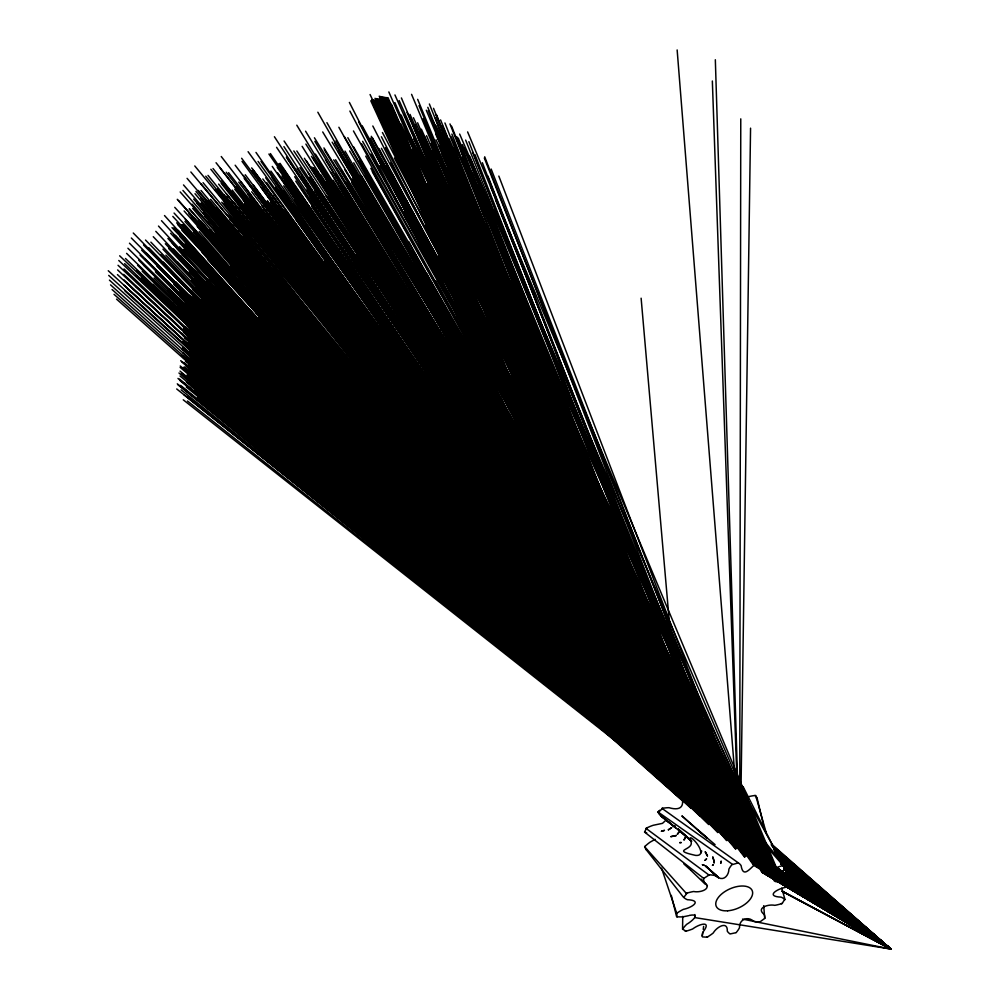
<?xml version="1.0" encoding="UTF-8"?>
<svg xmlns="http://www.w3.org/2000/svg" width="999" height="999" viewBox="0 0 999 999"><rect width="100%" height="100%" fill="white"/><g stroke="black" fill="none" stroke-linecap="round" stroke-linejoin="round"><path stroke-width="1.5" d="M695.554 796.64C693.144 790.821 683.041 791.458 681.93 797.739C684.69 807.954 678.733 810.576 669.043 807.704A25.387 13.561 -23.7 0 0 667.095 807.766A31.344 16.746 -23.7 0 0 662.774 808.266L658.216 812.399A31.344 16.746 -23.7 0 0 659.552 814.597A25.375 13.561 -23.7 0 0 660.439 815.509L675.361 827.484L660.764 815.783M739.76 785.963L740.771 118.856M725.724 794.043L732.379 788.711A25.387 13.561 -23.7 0 1 734.327 787.599A29.558 15.797 -23.7 0 1 736.4 786.538A32.53 17.383 -23.7 0 1 738.623 785.514L739.397 785.177L791.795 880.144L791.033 884.028A31.331 16.746 -23.7 0 1 787.012 886.463A25.375 13.561 -23.7 0 1 785.002 887.487C776.648 889.122 765.459 896.415 781.018 897.127A25.375 13.561 -23.7 0 1 782.342 897.739A31.344 16.746 -23.7 0 1 784.677 899.387L782.317 903.271M682.742 916.383L682.567 929.195L686.088 931.143A31.331 16.746 -23.7 0 0 690.596 929.744A25.375 13.561 -23.7 0 0 692.707 928.933C699.288 923.913 712.424 920.104 702.834 932.229A25.375 13.561 -23.7 0 0 702.459 933.615A31.344 16.746 -23.7 0 0 702.222 936.4L702.846 932.367M741.058 786.238L750.561 128.159M745.329 828.87L766.171 859.964L765.596 864.61L761.862 870.441L762.075 872.327L764.547 873.138L767.082 872.651L777.821 867.095A31.331 16.746 -23.7 0 1 782.329 865.696L784.39 866.408M688.523 915.708L683.229 916.782A25.375 13.561 -23.7 0 1 681.243 916.895A31.344 16.746 -23.7 0 1 677.297 916.757L676.61 914.997L677.397 912.811A31.331 16.746 -23.7 0 1 681.405 910.376A25.387 13.561 -23.7 0 1 683.416 909.352C691.77 907.716 702.959 900.424 687.399 899.712A25.375 13.561 -23.7 0 1 686.076 899.1A31.331 16.746 -23.7 0 1 683.741 897.452L687.075 893.106A31.344 16.746 -23.7 0 1 691.57 891.907A25.375 13.561 -23.7 0 1 693.681 891.508C700.199 892.956 712.886 888.873 704.12 882.292A25.375 13.561 -23.7 0 1 703.808 881.106L703.746 880.693A31.943 17.07 -23.7 0 1 703.721 878.421L709.377 874.824L708.541 874.899M742.856 787.911A31.331 16.746 -23.7 0 0 743.231 786.9L739.397 785.177M782.142 903.483L781.355 903.733A31.331 16.746 -23.7 0 1 776.847 904.932A25.375 13.561 -23.7 0 1 774.749 905.331C768.231 903.883 755.531 907.966 764.31 914.547A25.387 13.561 -23.7 0 1 764.61 915.733A31.344 16.746 -23.7 0 1 764.697 918.418L763.723 905.668M703.234 929.37L703.633 926.36M791.133 880.082L791.795 880.244L791.133 880.082A31.331 16.746 -23.7 0 0 787.187 879.944A25.375 13.561 -23.7 0 0 785.202 880.057C772.452 884.727 769.43 879.207 781.655 872.589A25.375 13.561 -23.7 0 0 783.029 871.19A31.344 16.746 -23.7 0 0 785.476 868.181L785.851 867.644L718.256 784.165L712.237 785.414A31.344 16.746 -23.7 0 0 709.178 788.323C705.644 792.382 704.083 800.374 696.852 798.326M703.721 878.421L644.53 832.055L646.715 827.971A31.344 16.746 -23.7 0 1 651.098 826.048A25.375 13.561 -23.7 0 1 653.221 825.286L662.487 823.351L666.583 819.617M743.231 786.9L779.62 859.277M700.961 852.996L701.71 850.986M764.71 918.418L760.014 921.865M682.941 928.658L682.629 929.257L682.941 928.658A31.331 16.746 -23.7 0 1 685.389 925.648A25.375 13.561 -23.7 0 1 686.763 924.25C691.058 921.915 701.922 912.874 689.185 915.459M785.489 868.181L784.552 866.533M683.391 897.139L646.116 849.575L644.705 846.902L645.167 846.228A31.344 16.746 -23.7 0 1 648.451 843.381A25.4 13.574 -23.7 0 1 650.174 842.107L655.107 839.36M757.08 798.114L756.618 798.788L756.468 796.827L754.907 795.516A31.344 16.746 -23.7 0 0 750.511 796.228A25.387 13.561 -23.7 0 0 748.388 796.74L747.689 796.927M658.141 811.875L659.64 810.476M658.216 812.399L659.752 810.376M782.229 903.371L781.355 903.733M718.556 877.734L706.093 866.345L718.556 877.734C724.6 880.831 728.933 874.512 728.895 869.192A25.362 13.561 -23.7 0 1 729.695 867.769A31.331 16.746 -23.7 0 1 731.867 864.734L738.348 862.861A31.331 16.733 -23.7 0 1 740.396 864.684A25.375 13.561 -23.7 0 1 741.121 865.683C744.267 884.764 757.155 853.77 766.196 860.439L890.746 949.05L695.142 917.644L694.867 914.547M736.126 932.629L736.563 932.104A31.344 16.746 -23.7 0 0 738.736 929.07A25.387 13.561 -23.7 0 0 739.522 927.646C738.973 919.517 747.851 915.758 753.621 921.303A25.387 13.561 -23.7 0 0 755.256 921.652A31.344 16.746 -23.7 0 0 759.04 922.002L759.74 922.027M682.804 795.254L683.491 794.505M644.705 846.902L645.167 846.228M791.033 884.028L791.72 883.378M661.775 808.591L662.774 808.253M677.397 912.811L676.71 913.361L661.588 868.193M712.237 785.414L712.974 784.889M759.877 921.94L759.04 922.015M707.08 937.187L707.779 936.762A31.331 16.746 -23.7 0 0 711.65 934.202A25.375 13.561 -23.7 0 0 713.311 932.904C716.545 927.06 727.834 920.429 727.297 931.155A25.387 13.561 -23.7 0 0 728.034 932.154A31.344 16.746 -23.7 0 0 730.082 933.965L735.813 932.729M646.715 827.971L645.953 828.346L708.678 874.812M706.942 937.187L707.779 936.762M686.201 893.468L687.075 893.106M738.623 785.514L739.51 785.202M782.329 865.696L783.204 865.546M685.214 931.293L686.088 931.143M646.116 849.575L646.865 849.5L646.066 849.5M754.907 795.516L755.706 795.516L766.27 833.091M706.805 937.174L702.509 936.9M688.311 792.282L689.06 792.357L185.752 326.91M663.96 817.17L661.113 816.046L675.836 827.984L661.85 816.508M742.507 919.092L890.746 949.05L771.74 844.267M676.623 916.595L677.285 916.757M645.054 832.254L645.054 832.254A31.344 16.746 -23.7 0 0 645.604 832.429M782.379 891.47L890.746 949.05L771.478 844.58M782.03 891.058L890.746 949.05L771.216 844.879M782.217 891.258L890.746 949.05L772.152 846.203M763.161 872.864L761.625 870.154L763.161 872.864L890.746 949.05L774.275 848.538M762.075 872.327L890.746 949.05L773.238 847.714M761.7 868.993L763.96 873.089L890.746 949.05L774.075 848.825M761.75 871.84L890.746 949.05L774.125 849.025M761.987 870.341L763.611 873.014L890.746 949.05L773.888 849.113M761.663 871.365L890.746 949.05L775.037 850.324M763.736 868.743L765.509 873.064L890.746 949.05L774.912 850.411M761.713 870.903L890.746 949.05L774.787 850.611M690.222 840.097C696.965 850.611 668.343 849.312 695.729 855.419C710.739 856.48 687.287 830.094 690.222 840.097L676.111 828.221M774.138 850.211L890.746 949.05L753.621 865.234L295.617 219.118M761.862 870.441L890.746 949.05L774.537 850.911M763.948 867.12L766.333 872.889L890.746 949.05L776.186 852.522M762.087 869.992L890.746 949.05L776.211 852.746M763.86 865.546L767.082 872.651L890.746 949.05L775.511 852.197M303.846 212.425L754.095 864.797L890.746 949.05L776.186 852.884M762.362 869.542L890.746 949.05L775.511 852.497M311.601 206.418L754.582 864.36L890.746 949.05L775.311 852.484M762.699 869.093L890.746 949.05L775.224 852.796M764.297 865.384L767.769 872.364L890.746 949.05L776.323 853.758M319.031 200.924L755.107 863.935L890.746 949.05L778.171 855.481M763.086 868.655L890.746 949.05L778.246 855.681M767.769 872.364L764.722 865.196L768.418 872.052L890.746 949.05L776.173 854.033M788.061 884.49L890.746 949.05L776.136 854.07M788.211 884.29L890.746 949.05L777.709 855.656M787.861 884.215L890.746 949.05L778.271 856.343M788.848 884.402L890.746 949.05L777.622 855.931M326.036 195.929L755.644 863.498L890.746 949.05L779.033 857.229M788.573 884.365L890.746 949.05L777.459 856.056M763.298 868.431L890.746 949.05L779.232 857.604M788.873 884.252L890.746 949.05L778.708 857.192M763.498 868.206L890.746 949.05L778.733 857.517M332.954 191.196L756.206 863.061L890.746 949.05L778.558 857.454M789.959 884.714L890.746 949.05L778.333 857.329M789.622 884.615L890.746 949.05L778.383 857.729M764.647 863.423L769.617 871.353L890.746 949.05L780.032 859.14M763.923 867.769L890.746 949.05L778.346 857.829M790.234 884.777L890.746 949.05L778.171 858.016M789.06 883.553L890.746 949.05L778.146 858.141M790.284 884.415L890.746 949.05L779.782 859.565M790.346 884.515L890.746 949.05L780.194 860.027L890.746 949.05L756.78 862.636L339.66 186.788M764.247 867.319L890.746 949.05L780.331 860.239M789.285 883.278L890.746 949.05L779.507 859.852M781.255 861.275L890.746 949.05L770.167 870.966L765.459 862.886M346.129 182.68L757.379 862.199L890.746 949.05L779.32 859.877M766.108 864.272L770.441 870.766L890.746 949.05L781.218 861.5M779.12 860.052L890.746 949.05L790.833 883.84L890.746 949.05L781.081 861.55M770.441 870.766L765.521 862.799L770.704 870.554L890.746 949.05L781.018 861.638M790.958 883.815L890.746 949.05L780.806 861.787M781.28 862.324L890.746 949.05L790.446 883.066L890.746 949.05L780.231 861.388M352.447 178.809L757.991 861.775L890.746 949.05L780.669 861.912M791.083 883.553L890.746 949.05L780.743 862.137M790.946 883.503L890.746 949.05L780.619 862.1M764.797 866.42L890.746 949.05L781.693 863.161M790.946 883.116L890.746 949.05L782.205 863.623M737.624 815.746L771.24 870.154L890.746 949.05L781.218 862.899M790.833 883.166L890.746 949.05L782.317 863.873M790.409 882.916L890.746 949.05L781.555 863.286L890.746 949.05L765.034 865.971M790.883 882.854L890.746 949.05L781.88 863.673M790.122 882.404L890.746 949.05L781.63 863.561M790.521 882.716L890.746 949.05L781.38 863.448M765.246 865.521L890.746 949.05L781.293 863.498M791.47 883.016L890.746 949.05L781.48 863.773L890.746 949.05L758.628 861.35L358.641 175.137M790.783 882.616L890.746 949.05L781.23 863.673M380.057 165.397L771.827 869.792L890.746 949.05L781.58 864.048M790.896 882.579L890.746 949.05L781.593 864.098M364.697 171.678L759.277 860.926L890.746 949.05L784.14 866.133M791.008 882.279L890.746 949.05L781.131 863.86M790.958 882.292L890.746 949.05L781.305 864.023L890.746 949.05L791.895 882.741M394.368 158.029L772.439 869.455L890.746 949.05L781.156 863.948M791.096 882.154L890.746 949.05L781.193 864.123M765.596 864.61L890.746 949.05L782.205 864.934M791.22 882.017L890.746 949.05L785.239 867.344M791.383 882.129L890.746 949.05L781.106 864.147M370.829 168.332L759.952 860.501L890.746 949.05L784.914 867.194M791.208 881.717L890.746 949.05L782.267 865.146M791.57 882.005L890.746 949.05L785.014 867.369M791.82 882.242L890.746 949.05L785.226 867.544M791.97 881.917L890.746 949.05L784.877 867.357M765.734 864.147L890.746 949.05L784.952 867.507M791.458 881.742L890.746 949.05L784.59 867.257L890.746 949.05L791.383 881.43M791.707 881.493L890.746 949.05L784.39 867.244M791.732 881.58L890.746 949.05L785.164 867.856M784.677 867.582L890.746 949.05L791.583 881.143L890.746 949.05L785.039 867.806M791.807 881.33L890.746 949.05L784.59 867.544L890.746 949.05L765.858 863.685M417.157 147.465L773.713 868.793L890.746 949.05L784.24 867.432L890.746 949.05L760.639 860.077L376.685 165.21M792.17 881.305L890.746 949.05L784.402 867.607M791.196 880.718L890.746 949.05L784.44 867.681L890.746 949.05L790.584 880.169M792.207 881.068L890.746 949.05L784.103 867.532M790.496 879.957L890.746 949.05L784.227 867.719L890.746 949.05L765.958 863.223M784.477 867.969L890.746 949.05L761.625 859.664L737.886 823.014M784.227 867.969L890.746 949.05L761.488 859.652L737.599 823.101M790.234 879.557L890.746 949.05L785.202 868.73M683.041 794.729L761.35 859.652L890.746 949.05L784.29 868.181L890.746 949.05L792.282 881.068M791.096 879.807L890.746 949.05L784.327 868.331L890.746 949.05L761.762 859.664L726.51 805.669M785.139 868.955L890.746 949.05L762.037 859.677L738.336 823.001M790.259 879.307L890.746 949.05L784.227 868.381L890.746 949.05L761.837 859.664L737.999 823.126M791.27 879.707L890.746 949.05L784.227 868.581M784.29 868.693L890.746 949.05L762.437 859.689L739.46 824.45M766.121 862.299L890.746 949.05L785.102 869.317M739.647 824.55L762.712 859.702L890.746 949.05L785.114 869.505L890.746 949.05L762.312 859.689L738.498 823.114L762.175 859.677L890.746 949.05L784.315 868.793M784.265 868.943L890.746 949.05L762.986 859.714L740.084 824.35M436.014 139.785L775.037 868.193L890.746 949.05L785.152 869.654M791.196 879.545L890.746 949.05L785.102 869.679M789.098 877.671L890.746 949.05L784.14 869.005M740.271 824.45L763.261 859.727L890.746 949.05L785.239 869.892L890.746 949.05L763.523 859.752L741.295 825.848M791.32 879.282L890.746 949.05L785.863 870.404M790.234 878.596L890.746 949.05L785.239 870.017M786.088 870.741L890.746 949.05L764.06 859.777L742.17 825.661M741.533 826.048L763.935 859.777L890.746 949.05L786.113 870.816M785.951 870.716L890.746 949.05L763.798 859.764L741.483 825.948M789.347 877.746L890.746 949.05L786.225 871.003M791.333 879.195L890.746 949.05L785.127 870.241M658.041 811.987L732.304 864.21M789.31 877.359L890.746 949.05L785.863 870.853M786.163 871.091L890.746 949.05L764.335 859.802L742.369 825.723M789.61 877.696L890.746 949.05L785.127 870.341M444.48 136.638L775.711 867.906L890.746 949.05L785.788 870.878M789.709 877.384L890.746 949.05L785.664 870.878M789.31 877.134L890.746 949.05L787.212 872.102M785.639 870.953L890.746 949.05L764.859 859.839L742.756 825.873M766.208 860.901L890.746 949.05L785.264 870.728M787.05 872.127L890.746 949.05L764.597 859.814L742.569 825.798M763.074 858.141L890.746 949.05L786.213 871.578M787.05 872.264L890.746 949.05L776.41 867.619L467.619 131.918M786.3 871.802L890.746 949.05L765.384 859.889L743.855 827.334L765.122 859.864L890.746 949.05L787.125 872.352M787.112 872.489L890.746 949.05L765.259 859.877L743.968 827.359M788.648 876.073L890.746 949.05L786.775 872.239M760.364 855.993L890.746 949.05L786.837 872.364M788.298 875.961L890.746 949.05L787.087 872.589M789.722 877.085L890.746 949.05L786.762 872.389L890.746 949.05L759.265 855.019M662 808.391L737.924 862.587M788.099 875.599L890.746 949.05L786.625 872.514L890.746 949.05L788.099 875.311L890.746 949.05L786.563 872.302M788.686 875.923L890.746 949.05L786.363 872.364M788.336 875.736L890.746 949.05L786.65 872.639M788.149 875.449L890.746 949.05L786.176 872.639L890.746 949.05L788.461 875.449L890.746 949.05L786.563 872.664M788.136 875.224L890.746 949.05L787.087 873.101M788.448 875.536L890.746 949.05L786.363 872.602M759.228 854.595L766.807 860.052M786.475 872.776L890.746 949.05L788.611 875.274L890.746 949.05L786.812 872.989M788.798 875.449L890.746 949.05L786.225 872.714M788.623 875.361L890.746 949.05L786.45 872.914M759.165 854.182L766.757 859.652M788.261 875.161L890.746 949.05L786.138 872.739M788.548 875.461L890.746 949.05L786.163 872.876M786.4 873.151L890.746 949.05L786.3 873.001L890.746 949.05L788.473 875.124M788.711 875.186L890.746 949.05L787.612 874.162M751.223 848.114L756.255 851.747M746.815 844.143L766.595 859.19M753.121 849.575L756.905 852.309M744.23 841.807L767.756 859.702M751.161 847.726L757.442 852.284M787.524 874.1L890.746 949.05M752.334 848.251L757.367 851.922M757.055 851.123L743.381 841.083M745.866 843.181L748.376 845.017M747.19 844.192L757.267 851.56M738.273 837.05L758.166 851.685M738.161 836.687L758.016 851.323M728.308 827.971L747.889 843.381M737.25 835.801L748.039 843.718M733.241 832.142L748.701 843.581M749.525 843.868L729.22 828.671L748.888 843.905M729.37 829.008L748.501 843.256M719.193 820.054L737.274 834.902L718.293 818.743L740.072 836.375M722.327 823.164L728.571 827.821M730.294 829.257L738.998 835.763M709.302 810.701L728.184 827.022L740.596 836.338M721.365 821.215L739.66 835.776M722.265 822.814L739.872 836.076M717.781 876.847L705.069 865.646L718.281 877.459L714.797 875.536A25.362 13.561 -23.7 0 0 713.161 875.186A31.331 16.746 -23.7 0 0 709.377 874.837M709.278 810.651L720.791 821.19L740.933 836.338M719.367 819.267L740.084 835.763M711.226 812.624L715.933 816.72L710.277 811.388L727.909 826.71L740.346 836.051M723.388 823.388L729.595 828.046M718.693 819.068L716.221 817.194L227.085 258.654M720.279 820.216L730.232 827.746M720.466 820.541L730.406 828.046M718.343 818.755L730.569 828.346M704.345 805.319L719.292 819.005L731.718 828.433M234.915 245.779L722.052 822.115L710.289 811.912L718.731 818.693M730.731 827.771L719.567 819.305L230.082 349.825M700.224 801.722L719.829 819.605L730.968 828.046M706.231 807.292L720.054 819.917L731.193 828.333M703.321 804.744L719.817 818.955M719.917 819.28L710.227 811.5L712.549 813.998M254.258 354.333L717.607 817.619L732.442 828.883M696.253 797.652L712.087 812.637L720.716 819.23M714.223 813.049L704.357 805.444L720.928 819.58M244.143 341.858L708.766 809.615L723.626 820.991M200.337 293.681L708.341 809.377L723.126 820.703M705.331 807.117L723.95 821.44M721.765 819.867L711.9 812.324L216.97 328.509M705.269 806.755L708.978 809.602M236.164 340.796L709.565 810.102L723.114 820.491M722.764 820.266L709.178 809.852L217.158 318.244M269.605 317.844L698.701 800.873L714.697 813.223M710.127 809.777L698.363 799.65L718.993 818.718L198.564 313.124M296.004 302.647L698.176 800.686L700.649 802.584M411.226 185.677L705.306 806.368L710.189 810.177M713.648 811.95L700.124 801.473L277.635 308.366M711.076 810.077L703.696 804.37L206.718 313.062M699.213 800.898L714.46 812.711M265.434 318.456L699.2 801.061L713.923 812.449M696.453 798.089L698.913 799.999M695.204 797.14L705.044 804.782M238.074 320.242L701.735 802.397L714.01 811.925M713.661 811.7L698.338 799.874L700.449 802.172M252.16 319.892L700.561 801.697L714.06 812.15M699.35 800.836L704.258 804.632M690.172 792.682L692.632 794.605M696.315 797.477L704.932 804.195M700.636 800.998L695.729 797.177L696.153 797.826M698.201 799.2L704.332 803.97M691.196 793.044L704.657 803.571M690.696 792.856L705.419 804.357M695.604 796.827L700.511 800.661M692.994 793.868L705.207 803.446M692.582 793.643L704.807 803.233M692.145 793.431L704.395 803.034M691.683 793.231L705.194 803.808M693.393 794.105L704.432 802.759M183.242 399.812L684.128 795.192M760.052 855.132L766.171 859.964L688.461 792.219L194.206 322.839M187.462 401.024L684.265 794.342M739.335 837.936L741.782 839.872M176.711 388.973L684.69 794.542M186.95 396.528L684.752 794.517M745.604 843.168L756.555 851.922M183.791 394.617L684.565 795.142M761.325 856.53L764.984 859.465L760.139 855.531M181.094 389.847L686.076 794.642M180.619 385.402L686.413 794.729M731.293 831.043L733.716 833.004M737.362 835.951L747.065 843.805L736.201 834.889M177.285 383.816L685.127 794.517M178.009 384.827L684.939 794.729M197.602 397.702L686.138 793.88M737.05 835.164L746.753 843.031L729.57 809.777M184.465 389.198L685.002 795.054M180.195 380.769L686.513 794.143L183.429 367.257M731.206 830.606L733.628 832.579M186.301 387.038L685.389 794.567M194.468 390.284L685.526 793.306M730.169 829.944L733.79 832.916M177.984 378.446L685.564 794.48M191.358 386.226L686.65 793.306M179.608 379.145L685.464 794.967M754.158 851.011L756.568 852.984M193.132 386.351L685.888 793.543M180.032 376.024L686.001 793.955M186.289 382.068L685.726 794.567M189.835 382.654L687.05 793.568L229.52 328.284M730.281 829.307L733.89 832.279L711.363 812.974M188.299 378.921L687.3 793.73L245.267 340.247M723.288 823.651L725.686 825.636L723.351 823.513M178.958 373.002L686.013 794.43M191.945 382.255L686.126 793.668M181.393 373.226L686.063 794.48M186.563 378.047L685.938 794.867M187 375.05L687.674 793.98M722.327 822.964L725.911 825.973L723.488 820.092M180.057 371.116L686.35 793.993M186.463 376.885L686.213 794.667M190.896 377.947L686.488 793.868L243.793 340.559M185.851 371.004L687.936 794.118L182.28 349.175M180.145 367.395L685.277 793.368M715.084 844.63L706.88 837.711M180.257 365.996L686.688 794.018M190.01 373.439L686.713 793.955M187.962 372.19L685.227 793.718M186.875 371.503L685.364 793.618M210.577 386.301L687.449 792.469M712.362 813.686L715.921 816.72M213.087 388.923L688.323 793.131L229.782 313.586M719.218 819.405L737.037 834.565L720.554 799.237M184.827 366.758L687.1 793.331L191.234 347.003M207.954 383.541L687.624 792.719M189.286 368.656L687.062 794.118L185.727 361.151M203.272 377.547L688.186 793.368M721.303 821.765L737.861 835.963M205.582 380.631L687.911 793.056L188.224 336.813M722.277 822.439L725.836 825.474M728.209 827.509L737.687 835.614M183.991 362.312L687.349 793.431M180.694 360.664L687.037 794.018M181.568 361.601L685.739 793.268M201.061 374.275L688.348 793.581L240.896 328.921M727.372 827.172L720.279 821.066L724.862 825.162M187.5 365.859L685.726 793.543L189.623 366.133M206.905 377.172L688.661 792.781M706.368 808.066L715.821 816.208M698.488 830.469L707.167 837.949L681.892 815.908L706.043 837.512M201.86 371.915L688.061 792.332L194.206 343.019M204.433 374.613L689.01 793.106M198.938 370.804L687.424 792.856L185.165 336.413M183.292 357.592L687.699 793.618M188.749 363.586L686.238 793.231M197.253 366.034L688.598 792.869L184.915 320.991M719.23 819.48L728.658 827.671L718.244 818.268M199.525 369.056L688.373 792.644M707.23 808.978L719.005 819.18M196.903 367.083L687.674 793.119M731.218 830.918L733.578 832.966M181.356 355.07L687.512 794.105M195.092 362.824L688.885 793.156M183.267 355.607L687.262 794.055M193.007 359.415L687.999 792.419L184.478 337.937M182.792 352.585L687.949 793.681M188.511 358.241L686.475 793.231M191.583 359.815L686.251 793.368M191.021 355.756L688.186 792.607L218.494 302.522M193.269 358.803L688.049 793.493M189.111 351.823L688.436 792.856L192.732 322.827M722.352 822.814L725.861 825.911L721.315 815.921M182.58 347.302L688.299 793.818M681.343 832.005L678.046 829.095L680.282 831.068M684.627 834.914L691.208 840.721M191.646 354.121L688.274 793.693L187.537 342.769M185.24 349.338L687.749 793.93M188.486 352.447L686.85 793.293M189.648 353.683L686.638 793.431M116.533 299.126L681.58 799.974M684.752 835.027L691.558 841.096L678.408 829.295L691.67 841.245L678.733 829.52M187.45 347.615L688.698 793.094L194.33 341.658M721.328 822.102L723.663 824.175L212.45 272.515M190.235 348.988L687.337 792.806M193.868 353.196L687.961 794.168M114.023 294.318L681.605 799.55M185.864 342.994L687.774 792.269M191.134 348.376L688.161 793.543M182.592 341.571L687.374 792.794M183.554 343.032L688.236 793.98M112.063 289.535L681.655 799.113M188.799 346.166L687.112 793.194M216.021 365.259L690.471 793.218M212.799 362.937L690.684 793.581M703.371 805.069L705.669 807.18L702.297 804.008L706.88 808.179M710.351 811.313L728.858 827.996M203.321 354.57L690.958 794.205L178.384 303.309M708.353 809.864L725.886 825.873M189.048 343.256L687.662 793.006M110.539 284.865L681.718 798.663M219.256 367.395L692.557 794.942L197.552 343.169M705.282 806.443L728.433 827.347M200.237 351.173L688.96 792.731M713.274 814.709L715.596 816.795M225.811 371.166L690.983 793.194L193.019 296.116M701.36 802.622L727.909 826.71M222.515 369.355L691.158 793.506L223.614 304.308M728.184 827.022L697.364 798.676M197.19 347.352L689.173 793.081L229.558 316.995M712.275 814.01L715.734 817.145M182.917 335.377L687.737 792.856M109.44 280.12L681.817 798.201M683.865 863.935L690.621 870.054M229.27 372.789L693.019 794.892M695.329 797.002L699.937 801.198L223.139 360.901M702.247 803.296L727.622 826.398M196.528 346.341L688.373 793.768M210.065 353.596L693.119 795.129L204.932 302.023M206.893 351.336L691.008 793.293L183.804 313.898M203.721 348.876L692.394 794.68M183.329 332.28L688.236 792.582L195.23 306.006M189.51 339.273L687.512 793.156M108.704 275.399L681.93 797.739M124.987 290.984L690.709 808.029L127.835 288.986M213.262 355.669L692.844 794.792L189.286 301.149M696.291 797.951L702.035 803.221M191.496 336.089L690.871 793.768M194.505 339.835L690.709 793.493M191.371 338.012L688.323 792.544M193.257 339.835L687.499 792.994M219.73 359.328L693.443 795.216M700.324 801.548L718.681 818.443L242.257 352.697M216.483 357.58L692.544 794.455M188.549 331.83L691.083 794.093M708.291 809.914L714.035 815.196M190.235 335.976L687.637 792.532M108.254 270.729L682.055 797.264M182.517 325.924L688.473 792.682M188.649 332.055L688.498 792.744M183.654 328.546L688.111 792.869L187.213 329.32M124.151 285.277L690.796 807.592L126.998 283.329M718.106 784.178L718.506 784.54A31.344 16.746 -23.7 0 1 719.53 786.887M117.445 274.613L691.545 805.319L125.487 258.491M226.411 362.387L692.831 794.58L198.364 326.71M190.509 330.644L687.874 792.519M187.812 329.283L688.261 793.106M183.054 321.054L690.484 793.968M186.089 324.55L688.736 792.919L188.087 320.055M117.62 269.93L691.758 804.844L126.586 253.359M123.751 279.708L690.896 807.155M203.996 338.062L691.196 793.531L178.771 279.87M708.266 809.49L720.791 821.19M199.363 334.665L692.444 794.954L194.393 278.509M707.255 808.778L715.222 816.22M189.335 324.962L691.383 794.217M208.579 340.884L692.195 794.193M701.298 802.734L720.641 820.866M182.13 318.506L688.786 792.781M195.829 332.03L687.999 792.669M123.689 274.35L691.033 806.717M135.677 286.288L699.974 815.646L142.233 271.241M213.049 343.269L697.764 799.188M180.519 313.661L690.459 793.718M118.044 265.284L691.995 804.357L127.922 248.252M217.42 345.292L693.094 794.555L234.715 295.254M695.354 796.69L719.143 819.155L704.345 805.818L715.921 816.183L702.309 803.458L718.343 818.156L246.241 353.384M193.756 323.401L692.969 794.754M695.242 796.89L699.775 801.186M188.948 319.28L693.131 795.117M189.798 321.603L688.448 792.532L207.193 295.167M691.146 870.616L705.331 884.277M183.953 314.036L688.985 792.881L200.025 303.733M118.781 260.477L692.257 803.858L129.47 243.207M124.013 268.968L691.183 806.255M135.652 280.994L700.149 815.209L143.481 265.06M202.897 329.458L694.929 796.228M696.328 797.389L720.054 819.917M178.109 305.981L691.083 793.593L201.885 327.447M702.309 803.983L705.706 807.204M225.886 348.539L719.829 819.605M196.678 321.041L696.59 798.213M700.499 801.011L712.387 813.298M174.887 300.986L711.688 812.025L222.889 329.77M710.239 811.862L714.76 816.158L211.376 257.73M173.676 301.111L691.083 793.568M182.405 309.403L689.123 792.781M211.638 333.728L711.438 811.725L228.471 330.694M190.185 315.01L688.761 792.544M186.9 312.312L688.935 792.694M119.668 255.806L692.532 803.358L131.331 238.012M124.625 263.674L691.358 805.793M136.014 275.662L700.336 814.759L144.942 259.203M215.796 335.427L711.188 811.438L233.878 331.343M182.268 304.583L692.744 794.255M204.146 324.413L712.25 812.961M177.11 298.614L692.782 794.617L258.254 317.457M700.636 802.185L201.323 259.428M168.157 290.334L692.782 794.617M176.149 298.614L691.146 793.843L229.608 295.604M141.321 277.647L699.837 816.071M220.005 336.85L710.901 811.151L238.961 331.793M234.166 350.936L719.292 819.005M191.146 309.852L703.87 804.694L195.117 310.377M169.193 288.936L692.819 794.967M176.523 297.477L690.796 793.706L203.883 302.66M136.663 270.417L700.549 814.31L146.728 253.359M210.814 326.785L693.069 794.205L206.781 269.905M695.304 796.378L712.087 812.637M185.489 303.534L691.208 794.155M180.02 296.678L692.856 794.954M187.05 303.671L689.16 792.569L189.71 307.442M185.339 302.135L690.933 794.13L226.623 297.19M137.562 265.284L700.786 813.848L148.726 247.665M153.159 284.29L681.942 798.451M684.178 800.624L708.766 824.55M206.381 319.792L692.894 794.317M706.281 807.379L716.333 817.17M170.966 286.85L692.407 794.817L218.706 287.225M179.271 294.942L690.846 793.943M228.184 339.136L710.277 810.614L248.938 332.068M180.182 292.632L692.956 795.241L175.749 281.73M184.028 296.94L690.696 793.706M194.543 308.541L688.573 792.532M205.182 315.397L703.496 804.058L216.059 314.31M194.493 305.269L692.707 794.767M180.007 291.383L689.123 792.195L198.189 307.18M190.01 301.81L690.546 793.493L228.409 315.709M138.699 260.202L701.036 813.386L150.886 242.145M232.205 340.035L709.927 810.351L253.671 332.005M173.789 284.34L692.482 795.092M154.108 277.947L682.267 797.851M685.614 801.136L708.953 824.125L690.471 805.082M211.288 317.045L703.271 803.758L224.188 314.86M189.373 297.615L689.248 792.482M205.045 314.697L688.136 792.944M250.349 353.883L717.981 817.894L696.266 797.764L727.322 826.086L446.703 177.41M189.922 297.053L689.547 793.218M189.997 295.279L688.823 792.619L208.878 313.811M140.072 255.145L701.31 812.911L153.259 236.701M155.382 271.828L682.642 797.252M684.852 799.462L709.165 823.688L689.76 803.383M202.597 302.847L718.843 819.143M723.264 823.551L725.461 825.761M203.759 305.232L698.726 800.187M705.331 806.805L709.74 811.213M206.056 311.75L687.836 792.981M184.515 286.501L690.009 793.231M216.159 321.416L687.774 793.306M178.809 279.221L691.221 793.943M141.646 250.15L701.61 812.437L155.794 231.343M222.69 319.106L702.722 803.184L238.411 314.722M206.506 303.621L712.075 813.198M192.432 289.473L691.108 793.268M200.936 301.024L688.536 792.969M217.245 318.581L687.387 793.181M156.88 266.021L683.041 796.665M685.239 798.888L709.402 823.251L691.233 803.945M181.843 277.397L692.419 794.892L238.923 311.089M201.124 299.987L688.224 792.232M211.288 310.402L688.561 793.206M229.27 330.032L687.412 793.581M143.544 245.005L701.922 811.95L158.491 226.074M228.034 319.68L702.422 802.909L244.855 314.235M195.354 287.774L693.443 795.254M195.792 289.485L690.409 794.03M212.25 307.829L688.211 793.218M133.267 233.017L692.831 802.846L371.803 100.949M173.389 248.851L705.943 792.919M216.421 308.878L690.721 793.256M212.462 305.632L687.949 792.369M234.116 328.384L688.323 793.156M224.6 318.906L687.3 792.432M158.691 260.252L683.466 796.078M686.738 799.425L709.652 822.814L691.608 803.346M244.043 332.005L710.601 810.876M203.159 292.07L697.951 799.163M702.309 803.633L707.767 809.215M145.517 240.06L702.26 811.463L161.501 220.692M176.523 248.239L705.868 793.343L173.938 235.027M208.516 294.156L725.786 825.811M233.054 320.08L702.085 802.659L250.974 313.561M191.371 280.244L691.183 794.043L215.722 288.823M224.688 317.445L687.874 793.531M163.212 262.063L682.866 797.252M210.14 294.942L715.709 816.533M211.401 297.615L692.469 794.53M215.347 304.37L688.049 792.969M160.727 254.608L683.928 795.491M686.088 797.726L709.927 822.364L691.008 801.635M231.506 314.96L703.009 803.458M189.173 271.691L693.768 795.254M702.434 804.245L698.276 799.65M234.827 324.113L688.274 794.155M239.223 329.558L687.562 793.855L258.991 343.656M179.445 246.741L705.818 793.556L175.374 235.339M204.158 284.528L715.784 816.408M175 268.931L683.229 796.665M690.796 804.52L717.831 832.592M192.12 270.067L693.968 795.142L252.173 294.318M242.158 327.997L687.287 793.581M162.924 249.151L710.214 821.915L178.259 230.382M165.884 255.157L683.291 796.615M242.919 320.254L701.373 802.16L262.25 311.825M192.407 269.318L692.757 794.355M204.021 282.754L691.196 794.005M243.456 322.689L690.471 793.518M267.295 351.423L687.499 793.368M177.697 262.1L683.778 795.978M694.492 807.279L718.081 832.167L700.361 812.462M172.003 227.597L706.131 792.482L174.076 213.062M184.99 243.956L713.973 802.996L184.191 230.107M195.367 267.72L692.956 794.242L297.427 347.565M207.03 281.106L692.444 794.892M247.377 325.137L690.446 794.193M179.957 236.726L705.781 793.768L177.685 224.538M215.384 284.79L726.061 825.761M258.304 331.818L709.565 810.102M226.323 300.237L693.531 795.192M165.322 243.744L710.539 821.453L181.681 224.688M209.216 278.459L715.796 816.907M247.59 320.142L700.973 801.922L267.595 310.751M168.744 248.601L683.753 796.003M701.186 879.108L707.404 885.726M263.424 339.697L687.687 792.195M218.431 282.804L723.713 824.187M203.421 268.069L715.908 816.97M167.894 238.449L710.863 820.991L185.24 219.131M180.582 255.607L684.278 795.229M694.929 806.643L718.356 831.742L700.799 811.837M181.768 230.082L714.11 802.572M239.573 306.78L692.482 794.18M172.815 216.421L706.355 792.032L178.396 200.462M697.327 798.725L700.511 802.147M239.298 308.416L689.51 793.156M171.703 242.395L684.19 795.341M267.245 331.119L708.766 809.615M262.425 329.333L690.846 793.281M275.924 344.767L689.148 792.419M188.599 232.717L713.835 803.421L191.146 217.545M192.795 238.286L722.277 812.224L197.839 221.241M170.617 233.242L711.226 820.516L188.911 213.686M183.566 249.463L688.036 798.026M691.208 801.46L693.318 803.758M695.429 806.056L718.643 831.305L702.322 812.449M182.792 224.688L705.656 794.205L184.116 210.989M195.18 238.299L722.077 812.649L199.763 221.578M184.952 221.416L714.335 802.147L192.095 204.183M223.589 274.363L729.607 829.17M208.029 259.902L715.921 817.07M271.765 330.532L708.341 809.377M174.912 236.288L687.849 798.189M174.738 207.33L706.618 791.583L182.917 190.434M256.656 312.799L701.735 802.397M220.492 272.665L702.772 804.158L231.98 279.708M260.976 319.093L699.675 801.273L282.405 307.055M272.215 332.692L691.208 793.481M173.639 227.922L711.6 820.042L192.695 208.366M202.347 249.575L714.859 816.146M256.094 312.787L693.756 795.216M186.801 243.419L694.867 804.27M696.965 806.58L718.968 830.868L701.785 810.676M164.51 215.547L702.609 810.963L388.836 91.945M275.999 329.957L707.891 809.153L423.251 118.619M215.035 262.287L701.997 803.159M190.472 245.454L684.715 795.067M251.536 301.024L697.464 799.063M176.686 222.827L711.987 819.567L196.741 202.997M177.26 199.3L706.905 791.133M205.769 247.415L712.724 814.16M190.16 237.575L719.292 830.419L208.004 219.193M202.148 252.597L685.339 794.068M700.923 811.538L726.897 840.646L708.766 819.217M644.63 846.74L686.276 893.356M226.548 269.368L703.034 804.17M189.198 208.978L714.61 801.71M194.88 219.33L713.648 803.845L201.061 203.022M230.382 267.12L726.36 826.136M236.526 279.146L702.896 804.22M201.998 225.899L721.877 813.074L209.865 208.292M208.741 229.658L730.431 821.89M189.46 208.791L705.481 794.642L194.992 193.706M224.413 256.993L724.125 824.125M194.78 238.349L686.338 795.454M180.182 191.958L707.23 790.671L244.855 198.489M193.619 231.955L719.655 829.969L212.562 213.299M210.652 229.982L730.182 822.302M233.941 262.225L730.981 830.206M276.673 317.67L697.464 798.276M206.468 245.567L695.366 803.858M704.62 814.41L727.21 840.221L710.314 819.779M712.811 784.914L783.116 865.484M221.453 248.451L715.059 816.208M272.69 309.603L700.561 801.697M183.504 184.94L707.567 790.209M202.897 212.725L722.552 811.812M285.04 321.94L697.976 798.388M197.203 226.448L720.029 829.52L217.108 207.667M199.176 231.606L694.155 803.021M193.681 199.076L714.922 801.273M272.477 305.582L698.051 798.701M311.513 348.951L698.738 798.663M241.146 262.362L719.53 820.266M210.889 238.911L727.547 839.784L710.851 819.168M231.543 247.69L724.2 824.175M270.529 299.038L697.589 798.388M200.899 221.079L720.416 829.058L221.728 202.185M187.063 178.334L707.941 789.734M195.941 191.421L715.259 800.836L198.326 190.459M235.502 252.248L716.445 817.12M203.509 225.324L699.762 808.303M225.687 237.637L720.866 821.103M211.751 211.576L721.64 813.486M246.116 260.727L717.569 818.094M216.246 237.05L692.657 800.174M205.594 202.26L713.423 804.282M308.791 335.976L699.887 798.863M265.859 287.2L697.926 799.063M215.235 232.692L727.896 839.347L233.641 215.722M208.142 200.312L722.876 811.388L210.602 199.35M220.579 216.883L729.932 822.714M204.695 215.809L720.828 828.596L226.386 196.878M227.747 244.43L702.497 809.689M710.526 819.255L735.614 849.125M190.859 171.99L708.328 789.272M229.133 235.739L719.717 820.204M200.749 183.579L715.621 800.399L203.059 182.692M227.472 220.28L738.598 831.543L230.057 219.293M228.833 220.916L738.286 831.955L231.443 219.917M201.011 190.459L705.244 795.092M287.013 305.682L699.2 801.061M208.779 210.502L721.266 828.134L231.094 191.708M219.755 226.623L728.271 838.91L239.148 209.59M248.451 246.753L733.491 832.404M304.608 319.705L699.812 798.351M222.19 229.37L700.374 807.754M194.78 165.959L708.741 788.798M200.724 197.864L712.399 819.08L422.627 135.802M223.589 203.147L730.769 821.478L226.036 202.26M251.111 247.777L725.599 825.149M233.691 236.825L709.265 816.183M711.251 818.581L735.963 848.7L717.769 825.286M205.757 176.199L715.996 799.949L208.004 175.374M215.26 189.773L723.226 810.963L217.607 188.923M292.869 301.985L699.462 799M212.775 205.444L721.715 827.659L236.039 186.526M291.683 304.133L698.701 800.873M245.279 237.862L724.275 824.562M224.325 220.804L728.671 838.473L244.755 203.671M300.961 307.08L700.361 798.888M326.086 334.153L701.785 798.438M227.959 222.315L705.956 813.099M288.561 289.772L698.738 798.513M231.069 202.984L729.645 823.139L233.616 202.123M210.851 169.293L716.408 799.512L213.024 168.531M223.863 194.705L721.365 813.91L218.631 184.103M258.853 243.082L725.786 825.286M228.883 215.235L729.083 838.024L250.287 198.027M239.473 229.857L736.338 848.263L719.38 825.886M285.227 282.23L697.814 798.613M222.04 180.744L723.601 810.551M226.423 193.843L713.149 804.707L221.191 183.267M241.708 207.417L706.955 793.306M715.684 804.295L737.974 832.367L719.617 809.103M323.439 320.791L702.647 798.875M232.23 190.097L731.53 820.654L244.181 178.434M252.335 226.536L729.07 828.258M233.529 209.815L729.52 837.587L255.756 192.67M244.206 206.606L707.055 793.181M216.046 162.725L716.832 799.063M234.715 189.148L731.131 821.066M262.949 234.303L733.441 832.691M245.167 223.339L736.725 847.839L263.823 208.566M226.211 172.228L724.887 809.277L241.633 158.267M255.744 224.937L726.972 826.161M253.696 209.116L707.429 790.771M713.186 798.151L746.753 841.195L718.506 803.908M710.189 794.28L738.973 831.143L713.486 797.677M228.609 172.69L724.013 810.127M254.533 210.015L707.08 791.121M718.581 805.906L746.39 841.608M238.199 204.583L729.969 837.137L261.214 187.5M249.625 222.64L712.986 819.118M256.93 209.291L708.229 792.307M720.054 806.855L754.495 851.26L727.984 814.572M221.254 156.518L717.294 798.613M238.736 182.143L731.955 820.254L252.847 169.38M220.117 167.944L704.944 795.554M346.853 335.127L704.283 797.389M760.514 870.117L762.424 872.589M250.687 217.282L744.617 857.179M271.453 228.621L733.503 832.866M242.919 199.475L730.444 836.675M251.698 191.746L707.816 790.246M322.277 301.086L702.097 799.025M235.165 165.21L724.437 809.702M261.738 201.174L708.141 790.246M256.293 211.438L737.587 846.965L266.646 182.53M256.88 215.272L716.558 822.152M245.242 174.75L732.404 819.854L712.412 791.945M254.233 187.899L708.366 789.635M713.074 795.853L739.397 830.743L717.407 800.436M249.5 184.99L706.817 793.618M715.259 804.832L729.307 823.551M247.877 194.368L730.931 836.225L272.078 177.71M318.506 288.299L701.323 798.626M268.169 223.052L745.029 856.755L284.578 211.089M257.767 192.595L706.768 791.595M720.791 810.314L737.637 832.779M243.356 175.424L721.041 814.335M343.119 315.434L703.771 797.352M267.695 202.023L706.967 791.495M720.953 810.276L722.814 812.774M724.687 815.284L744.267 841.558M259.415 194.405L706.992 793.631M716.32 806.106L736.837 833.578M240.846 181.593L722.19 827.184L439.897 162.15M304.882 270.729L698.863 798.875M279.033 217.32L741.408 840.009M253.247 184.84L706.181 794.317M708.978 798.076L728.508 824.362L720.204 811.163M261.85 205.869L738.036 846.528L283.366 191.171M252.71 189.51L731.443 835.763L277.685 172.939M251.661 167.894L732.866 819.455L714.135 792.582M269.792 196.853L708.041 790.559M728.421 818.169L746.028 842.02M282.242 216.084L740.234 839.148M275.1 216.433L745.466 856.318L292.832 204.308M262.824 178.958L709.452 788.848M714.972 796.403L739.834 830.344L720.192 802.185M279.67 206.356L708.441 790.509M732.417 823.164L749.013 845.778M340.422 301.785L704.307 798.189M284.253 215.884L736.238 834.477M242.02 161.376L712.799 805.157M267.32 200.587L738.511 846.091L289.648 186.014M251.823 170.854L720.192 815.172L712.911 803.171M365.896 328.596L706.006 795.366M248.089 151.698L725.349 808.853M265.709 177.81L710.077 790.321M258.067 161.413L733.353 819.055L714.947 791.97M283.454 198.676L710.152 788.923M723.85 807.879L754.919 850.848L727.247 811.263M283.766 199.8L709.702 789.272L411.738 270.367M270.529 202.36L737.15 847.402M275.612 187.4L709.789 788.985M720.741 804.145L747.19 840.796L723.875 807.617M293.256 208.279L709.74 787.412M727.971 812.749L756.218 852.035M293.544 209.403L709.352 787.899M732.092 819.542L754.844 851.185M361.501 316.458L705.444 794.967M272.789 195.492L739.01 845.641L295.729 181.156M281.818 210.314L745.916 855.881L300.599 198.214M260.976 161.401L709.69 788.136M270.879 171.079L710.464 788.074L277.21 167.32M716.795 796.952L740.309 829.957L721.103 801.51M278.221 190.597L739.522 845.204L301.773 176.511M283.566 180.931L709.527 787.2M288.224 204.683L746.39 855.444L308.017 192.632M268.906 154.058L710.564 787.462M293.331 190.622L711.176 788.273M255.981 152.422L711.85 806.043L707.23 797.914M339.947 279.146L702.747 799.013M324.65 261.688L698.726 798.451M287.013 177.048L711.201 787.911M723.651 805.843L747.652 840.421L726.91 809.24M279.196 175.349L707.841 790.946M721.216 810.139L723.001 812.699M727.459 819.105L737.262 833.178M272.252 166.421L706.68 791.907M718.256 808.566L728.933 823.95M278.758 163.836L711.475 787.324L390.671 123.701M717.694 796.29L740.796 829.582L722.864 802.172M288.124 182.78L709.203 789.909M734.964 827.047L745.629 842.419M288.861 185.015L708.291 790.596M729.62 821.378L742.057 839.347M283.666 185.851L740.059 844.767L307.742 172.053M297.764 192.47L709.727 789.535M736.313 828.046L748.713 846.028M281.918 176.086L707.13 791.645L382.617 318.281M721.303 812.162L736.363 833.965L730.893 824.5M294.655 199.288L746.89 855.019L315.035 187.55M760.951 870.141L762.724 872.714L761.163 870.029M335.976 266.283L701.585 798.913M300.799 187.475L710.152 787.299M737.387 827.209L752.309 849.088M361.163 293.007L705.282 796.715M276.573 147.315L711.438 786.812M270.404 153.571L706.605 794.13M710.127 799.287L720.654 814.759M289.273 181.156L740.609 844.317L313.611 167.807M310.352 197.24L711.675 788.161M740.584 830.743L753.733 850.087M280.007 163.287L707.005 793.743M713.136 802.796L728.009 824.749L723.451 816.583M286.363 157.18L712.424 786.55M719.43 796.89L741.295 829.195L724.587 802.896M300.936 194.206L747.414 854.582L321.965 182.73M287.425 158.604L711.513 787.274M283.079 168.431L731.98 835.301L449.662 193.831M408.266 326.236L715.784 784.827M297.14 168.431L712.512 786.987M724.687 805.107L748.151 840.047L729.695 811.126M315.135 190.072L712.824 785.289L414.348 328.259M731.892 813.823L758.753 854.02M314.985 191.358L713.149 786.95M733.978 818.094L757.392 853.121M382.142 306.693L706.48 791.782M294.68 176.723L741.183 843.868L319.63 163.624M358.279 279.158L704.47 796.565M409.465 324.9L715.734 784.615L405.706 128.272M745.154 828.77L765.908 859.939M324.613 199.925L714.622 786.238M734.465 816.083L761.213 856.293M323.776 201.111L713.311 785.102M734.952 817.557L760.052 855.181M299.9 167.607L712.212 787.162L443.119 222.839M410.676 327.897L714.822 785.826L449.962 123.926M284.091 140.996L712.312 786.201M716.62 792.694L733.853 818.656M307.03 189.435L747.939 854.145L328.671 178.247M410.589 323.639L715.784 784.602M744.155 827.447L765.646 859.914M293.818 150.949L713.448 785.888M720.329 796.29L741.82 828.82L726.236 803.621M309.515 177.46L712.362 785.501M730.444 812.786L755.406 850.461L732.592 815.097M411.538 322.577L715.696 784.427M411.875 326.598L714.872 785.639L451.473 229.995M377.684 294.368L706.38 792.894M411.688 322.315L715.609 784.377M413.049 325.187L714.797 785.426M413.299 327.16L714.023 785.489M319.48 203.147L754.095 864.797M412.737 321.328L715.634 784.227L449.612 234.603M296.84 150.986L712.624 786.513M274.413 136.738L712.374 805.594M413.711 320.292L715.546 784.065M414.148 323.901L714.722 785.239M414.485 325.562L713.835 785.251L448.451 235.052M414.323 325.861L713.923 785.289M306.481 160.926L713.723 786.051M414.423 327.21L713.311 785.276M313.074 184.865L748.501 853.708L335.14 174.051M283.916 146.591L706.018 794.692M707.717 797.302L719.63 815.596L715.284 807.304M414.635 319.355L716.295 785.226M415.197 322.677L714.635 785.052M415.859 323.951L714.635 786.325M415.434 324.5L713.848 785.089M415.721 325.674L713.298 785.064M415.497 318.506L716.183 785.089M317.657 171.94L713.998 786.275M416.221 317.794L716.058 784.977M327.098 181.893L715.009 785.689M735.252 817.182L759.702 855.256M311.738 166.958L709.852 787.699M737.624 831.006L745.204 842.806M320.667 174.7L711.675 786.425M744.392 837.624L750.261 846.815M304.408 158.254L749.075 853.283L341.471 170.092M312.949 157.767L713.761 786.138M321.104 176.898L710.651 787.062L443.631 217.595M740.034 833.091L748.426 846.24M313.786 168.182L709.877 789.685M733.328 826.485L741.695 839.622M328.359 197.165L754.582 864.36M322.452 167.757L714.909 785.551M732.492 813.211L755.918 850.099L736.438 818.106M305.869 144.068L713.723 785.801M329.982 184.665L712.537 785.788L347.452 162.3M746.852 839.722L753.546 850.236M402.709 307.105L709.727 789.734M356.019 254.957L701.71 798.313M315.434 154.096L714.984 785.276M727.497 805.044L749.188 839.31L733.241 812.512M333.129 180.295L714.735 786.088M744.667 833.603L756.305 852.072M397.115 295.779L709.128 790.821M342.357 190.322L714.959 784.24L451.148 231.044M746.428 834.39L758.853 854.195M324.912 176.323L749.662 852.846L347.677 166.333M302.123 146.341L707.767 791.383M311.476 156.319L708.528 790.721M725.898 818.468L734.989 833.016M351.773 242.108L700.187 798.526M407.38 302.747L710.326 788.211M336.626 191.87L755.107 863.935M346.753 185.377L718.219 785.738M741.183 822.851L763.323 858.628M765.783 862.612L770.704 870.554M314.423 137.787L714.76 785.052M378.446 267.62L706.068 796.777M347.252 184.003L729.42 802.472M347.939 185.714L717.22 784.465M744.23 828.283L762.249 857.479M323.938 147.902L723.576 796.503M729.295 805.793L749.737 838.948L734.14 811.937M330.919 172.228L750.274 852.409L353.733 162.787M324.3 149.713L715.134 785.164M731.48 811.75L748.651 839.672M333.716 159.815L720.616 791.245M733.641 812.512L756.455 849.737L738.423 818.768M335.614 159.74L716.158 784.789M413.399 298.052L711.725 787.836L430.769 254.121M325.387 159.69L741.77 843.418L721.802 801.161M344.905 169.855L724.812 796.166M738.561 818.818L761.188 856.131M344.43 187.088L755.644 863.498M398.589 281.581L708.279 791.345M296.79 125.187L711.176 806.518L708.478 800.886M429.62 307.817L720.329 787.774M742.132 823.775L763.935 859.777M336.675 168.381L750.911 851.972L359.877 159.353M305.582 131.194L706.455 792.507M322.714 131.955L723.039 796.365M727.06 803.046L742.369 828.446M314.847 141.321L707.267 791.757L408.728 241.521M717.744 809.115L727.422 825.149L724.025 818.131M332.155 142.17L750.299 838.598L735.801 812.736M393.981 269.131L706.78 791.258M334.615 142.782L721.278 792.419M343.943 152.984L730.744 805.107M735.514 813.149L757.005 849.375L740.247 819.467M351.735 182.78L756.206 863.061M352.272 165.697L727.884 799.799M740.584 821.253L761.238 856.106M433.966 304.308L719.829 787.262L403.646 138.961M740.484 822.14L762.712 859.702M361.388 175.886L736.363 811.076M741.907 820.466L771.24 870.154M353.808 169.243L716.483 785.064M752.909 846.915L756.068 852.297M345.542 160.926L713.573 785.314M745.229 839.023L749.188 845.728M362.787 179.458L719.33 787.025M755.619 848.863L758.778 854.245M765.084 864.997L769.03 871.715L764.834 863.348M435.464 303.596L719.268 787.137L381.268 159.353M738.973 820.716L761.837 859.664M354.558 171.129L714.71 784.427L435.776 280.944M338.399 152.085L711.525 786.725M739.198 833.778L742.357 839.16M743.393 838.348L747.327 845.079M365.297 175.911L725.449 794.18M750.549 837.287L762.324 857.492M349.638 150.936L726.66 798.563M437.1 302.023L719.168 786.925M738.761 820.591L761.488 859.652L760.639 860.077L396.89 160.252M358.903 178.771L756.78 862.636M358.803 161.176L735.227 809.877M740.696 819.317L764.173 859.777L743.643 822.964M428.733 286.426L717.357 784.065M737.687 819.13L756.455 851.498M428.121 289.935L715.646 785.326M733.666 816.37L754.033 851.473L734.802 815.771M417.42 281.793L710.764 787.761M369.255 229.708L699.899 798.189M701.473 800.886L704.607 806.268M428.396 291.034L714.547 785.314M731.743 815.034L752.859 851.498L732.467 812.886M428.521 291.895L713.86 785.439M731.006 815.109L752.06 851.523L731.081 811.45M425.611 290.347L712.774 786.438L460.914 171.116M335.989 140.834L709.827 788.024M353.584 146.853L757.579 849.038L741.995 820.254M344.33 136.551L727.909 801.123M345.017 151.111L711.001 787.187M735.089 829.058L741.308 839.859M420.679 278.234L711.962 787.662M365.759 175.087L757.379 862.199M317.844 112.225L705.694 795.204M431.318 285.314L714.11 786.026M326.923 122.64L706.655 794.305M709.727 799.737L718.93 816.021L716.395 810.326M361.663 143.831L733.391 807.242M353.459 130.956L732.742 807.292M393.294 240.409L705.132 796.191M370.741 154.196L741.183 817.219M742.694 819.942L764.759 859.427L747.152 826.373M371.104 155.045L737.562 812.062M362.637 141.359L758.166 848.7L743.681 821.103M372.315 171.703L757.991 861.775M426.398 273.164L712.562 786.088M338.873 127.26L709.003 790.696M347.827 137.675L709.427 788.323M727.622 821.053L734.44 833.328M365.734 156.131L751.56 851.535L730.656 811.413M413.561 254.021L709.065 791.358M389.735 226.511L704.183 797.901M378.683 168.544L758.628 861.35M385.889 162.725L771.827 869.792M386.051 166.883L732.304 802.821M765.134 863.124L769.617 871.353M362.2 125.824L750.873 838.236M371.303 136.314L758.765 848.363L391.745 127.822M378.958 157.992L723.164 792.219M381.406 148.289L765.359 859.09L397.739 141.633M372.415 137.825L739.772 816.146M387.624 168.431L728.333 797.989M384.865 165.597L759.277 860.926M372.565 148.876L715.584 784.203M385.539 147.54L743.481 819.492M370.392 138.137L713.548 785.701M739.834 835.301L742.02 839.435M390.871 162.849L759.952 860.501M444.917 268.269L717.906 785.314M379.071 148.701L715.009 784.527M744.892 841.083L746.353 843.843M438.224 263.524L714.123 786.201M391.346 143.094L765.971 858.765L408.516 136.751M382.442 132.517L742.245 818.343M446.029 267.108L717.332 785.202M358.653 121.803L708.616 790.958M719.467 811.7L726.698 825.524L724.287 819.779M349.887 111.076L707.304 792.107M433.129 251.311L712.212 786.45M424.95 242.657L709.677 788.223M446.765 266.283L716.97 785.127M440.309 250.012L716.683 784.839M438.861 253.471L714.173 785.039M725.636 807.192L744.28 843.181L725.948 805.319M438.623 254.558L712.986 785.102M723.738 805.881L743.081 843.281L724.287 803.883M438.411 255.419L712.886 786.513M722.215 804.545L742.269 843.368L722.889 802.472M443.381 258.254L714.66 784.59M404.895 153.883L772.439 869.455M452.347 266.283L720.154 788.311M761.463 868.843L763.611 873.014M372.814 125.999L711.625 787.112M731.555 825.998L735.826 834.34M406.468 152.248L773.064 869.118L419.243 147.877M402.585 157.842L761.35 859.652M381.393 136.738L713.211 785.976M736.6 831.755L740.147 838.698M349.388 102.422L710.252 806.992L707.841 801.248M404.433 212.7L703.983 797.477M710.389 809.989L712.524 814.148M400.587 138.486L766.595 858.441L418.431 132.53M446.565 254.82L715.908 784.44M438.299 246.029L713.386 786.213M410.614 158.429L737.524 809.028M400.437 198.938L701.91 798.076M704.72 803.646L706.817 807.829L432.492 144.131M425.374 225.187L708.204 790.883M405.307 149.151L728.546 798.226M413.636 159.865L735.139 806.705M409.303 134.341L767.244 858.129L427.547 128.871M400.549 123.576L759.39 848.039M420.254 212.725L706.605 792.744M411.925 149.788L725.149 793.006M728.358 822.414L733.104 832.229M382.292 112.625L709.752 788.673M465.109 252.959L725.936 793.156M762.524 868.93L764.547 873.138L762.811 868.793M441.096 225.162L711.188 787.2M426.985 143.344L774.362 868.493L441.583 139.66M378.434 105.969L706.58 792.532M712.624 805.194L718.006 816.445L715.684 810.651M370.067 94.53L705.781 795.254M435.064 213.711L709.278 789.135M431.156 143.319L773.713 868.793M461.276 238.561L719.255 786.026M413.886 139.311L718.868 786.151M739.647 835.464L741.645 839.684M452.884 229.745L714.947 785.127M451.673 229.246L714.485 785.664M444.468 216.446L712.012 786.887M716.645 796.765L734.527 834.889L716.758 795.017M714.747 795.516L733.303 835.077L714.422 792.332M443.057 218.481L709.977 787.237M713.286 794.292L732.492 835.214L712.986 790.971M455.344 227.073L716.083 785.064M446.903 212.962L713.96 785.114M447.552 217.495L712.574 785.539M435.414 152.959L741.545 814.023M764.485 863.561L768.418 872.052M432.742 196.491L706.98 792.294M371.803 99.725L693.356 802.609L389.41 105.919M370.791 100.787L692.831 802.846M427.272 184.141L705.619 795.741M713.373 812.774L715.309 817.032L711.213 806.917M372.977 99.937L693.356 802.609L375.062 100.3M372.49 99.85L693.356 802.609L374.001 100.125M436.088 125.637L767.894 857.829M476.348 238.636L727.934 793.606M762.037 868.83L763.96 873.089M375.025 98.327L694.205 802.259L391.446 104.283M442.157 154.633L739.41 811.513M434.265 143.556L732.891 803.071M376.024 98.539L694.205 802.259L379.17 99.101M378.221 98.951L694.205 802.259L377.16 98.764M471.141 226.236L725.549 793.968M421.366 129.171L715.434 784.814M413.449 117.732L713.498 786.325M732.005 827.584L734.565 833.278M399.125 100.549L707.492 790.421M380.257 96.404L695.491 801.722L394.905 102.597M379.22 96.154L695.491 801.722L388.012 97.665M454.757 206.169L713.199 786.4M450.911 198.227L712.949 786.463M407.018 112.4L709.864 790.284M381.343 96.653L695.491 801.722L387.175 97.602M451.036 136.613L775.037 868.193M446.94 196.279L709.502 787.137M383.404 97.078L695.491 801.722L386.301 97.527M382.405 96.878L695.491 801.722L385.352 97.403M450.624 195.205L711.9 786.625M449.113 194.006L710.564 787.062M440.671 184.902L707.854 790.634M394.942 94.942L709.59 807.254L707.28 801.448M384.403 97.253L695.491 801.722M443.668 145.817L732.205 803.308M435.926 134.503L725.162 793.581M450.049 194.405L711.738 788.124M466.695 210.215L718.094 785.714M458.279 200.986L714.148 786.338M441.72 182.293L723.526 826.872L442.37 162.887M440.746 183.242L722.702 827.06L440.871 162.475M443.194 181.019L724.762 826.598L444.567 165.085M460.551 198.751L714.635 784.839M401.198 115.047L703.146 810.763L413.074 125.749M452.634 188.811L712.05 788.298M435.089 169.168L706.068 797.027L411.576 94.343M711.013 808.466L714.098 815.609M459.652 134.066L775.711 867.906M404.358 114.423L703.983 810.464L414.847 124.525M429.258 157.005L703.171 797.739M705.619 803.471L707.454 807.766L433.379 121.878M461.313 151.748L745.179 819.255M479.358 211.388L726.323 793.281M430.644 151.823L712.924 818.918L424.175 135.777M410.027 114.385L705.244 810.014L417.632 122.802M432.03 150.749L713.761 818.668L426.561 135.702M401.398 97.939L698.176 800.686M449.075 138.674L724 792.282M473.876 199.001L722.489 791.021M441.658 126.91L718.219 785.301M433.628 122.49L712.961 786.475M729.894 826.722L731.705 831.031M426.286 110.202L711.013 788.186L451.598 126.174M447.552 168.794L708.091 790.321M719.542 817.657L721.353 821.977M419.018 105.657L707.092 792.195L446.765 136.251M713.736 808.016L717.357 816.658L715.072 810.851M434.178 149.288L715.009 818.306L430.581 136.851M455.969 178.222L711.513 788.099M449.987 166.196L709.165 790.172M721.728 820.441L722.926 823.326M441.021 157.53L706.743 795.379M712.737 809.777L715.734 816.982L711.7 806.83M469.642 156.119L742.457 815.209M462.325 144.568L736.65 808.353M438.773 145.442L717.607 817.619M467.307 182.517L715.284 784.277M458.479 173.351L711.675 786.488M417.669 99.351L709.128 807.392L706.268 800.137M493.956 210.777L731.792 790.821M452.485 161.314L709.927 790.084M722.926 821.815L724.1 824.699L721.84 818.88M477.834 184.703L723.301 792.095M451.66 152.485L708.978 790.122M719.48 816.146L722.402 823.376M442.832 143.806L706.543 795.354M456.705 136.613L717.419 785.414M440.596 119.93L709.964 788.436M721.628 817.382L725.124 826.061L722.826 820.254M433.529 108.317L707.542 790.384M436.039 132.692L703.833 797.577M704.994 800.461L707.904 807.691L428.246 110.502M472.577 152.148L735.139 807.167M471.99 172.415L716.957 784.065M732.142 829.245L733.303 832.142M453.121 148.089L709.652 789.984M721.228 818.955L722.964 823.301M445.304 140.647L707.042 793.706M713.998 811.076L716.32 816.87L713.448 809.627M427.822 107.343L708.516 807.542L705.644 800.299M495.479 199.613L731.568 790.571M738.511 807.954L740.247 812.299M465.646 140.097L728.209 797.339M462.362 156.781L712.849 786.201M436.588 114.91L707.092 792.17M713.448 808.079L716.907 816.77L714.61 810.976M442.12 129.795L707.08 795.229M429.383 103.996L705.544 797.102M455.694 145.529L710.189 788.336M442.582 125.999L706.568 792.244M435.427 118.194L704.495 797.402M484.303 157.992L745.853 819.018M764.784 866.857L767.082 872.651M490.472 186.151L729.133 791.033M733.141 801.186L735.426 806.992M470.866 159.89L717.22 785.376M451.885 134.066L709.827 788.411M435.876 114.385L705.132 797.239M458.266 138.062L713.473 786.176M730.032 828.221L731.181 831.118M444.93 122.964L707.667 791.982M487.874 176.024L733.528 804.207M474.987 154.683L725.162 793.281M464.622 147.765L714.198 785.913M491.158 169.043L742.881 814.997M763.248 867.257L765.509 873.064M468.868 141.633L720.192 787.899M484.702 156.781L737.137 808.091M482.355 162.712L728.009 797.289M498.826 176.086L733.94 788.523M737.849 798.701L745.666 819.068M764.098 867.07L766.333 872.889M781.767 888.123L785.027 899.699M671.291 895.366L676.635 916.695M757.142 798.276L763.398 824.575M641.121 298.202L684.44 795.004M677.147 49.95L735.876 787.749M712.349 81.006L737.162 786.088M715.334 59.74L737.786 786.051M646.69 832.741A31.344 16.746 -23.7 0 1 646.141 832.592M674.687 825.798L675.187 827.222L674.687 825.798M714.273 862.149C714.01 865.234 714.135 859.477 714.273 862.149M720.691 863.323L721.141 861.288L720.691 863.323M707.442 855.881L705.294 851.872L707.442 855.881M712.849 857.092L713.96 860.838L712.849 857.092M685.676 837.062L684.053 839.872L685.676 837.062M678.92 832.192L677.384 834.277L678.92 832.192M706.518 858.903L705.019 860.326L706.518 858.903M671.603 827.721L668.356 829.807L671.603 827.721M713.361 864.61L712.512 865.321L713.361 864.61M676.198 835.551L670.916 836.638L676.198 835.551M661.475 831.28L664.397 830.394L661.475 831.28M681.181 842.557L679.757 842.644L681.181 842.557M702.447 864.722L704.183 865.271L702.447 864.722M746.915 843.418L737.175 835.614L746.915 843.418M756.63 852.359L754.208 850.399L756.63 852.359M764.997 859.914L760.152 855.993L765.009 859.914M756.693 852.784L754.27 850.811L756.693 852.784M715.646 816.37L713.274 814.347L715.696 816.408M727.634 910.788A19.618 10.477 -23.7 0 0 752.422 891.245A19.618 10.477 -23.7 0 0 722.577 893.231A19.618 10.477 -23.7 0 0 727.634 910.788"/></g></svg>
